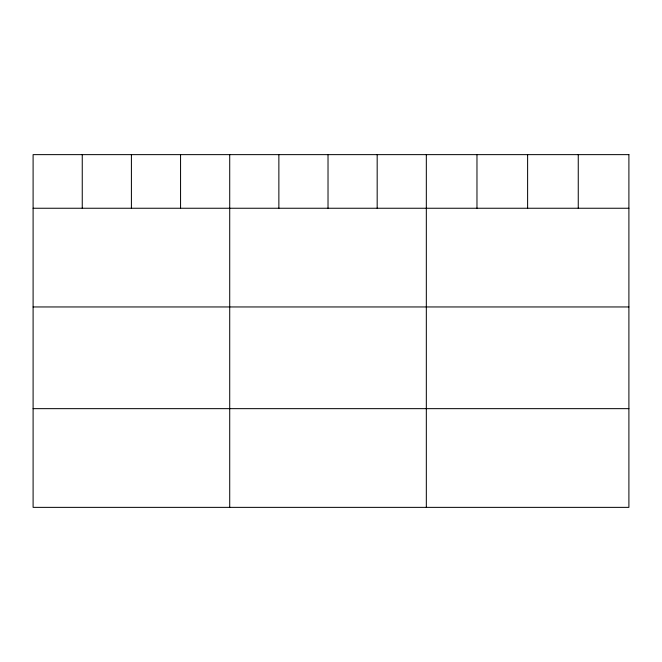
<?xml version="1.0" encoding="UTF-8"?>
<svg xmlns="http://www.w3.org/2000/svg" width="662" height="662" viewBox="0 0 662 662"><rect width="100%" height="100%" fill="white"/><g stroke="black" fill="none" stroke-linecap="round" stroke-linejoin="round"><path stroke-width="0.99" d="M33.1 208.249L628.9 208.249M33.1 306.953L628.9 306.953M33.1 408.653L628.9 408.653M578.257 154.635L578.257 208.249M527.614 154.635L527.614 208.249M476.971 154.635L476.971 208.249M426.328 154.635L426.328 507.365M377.175 154.635L377.175 208.249M328.021 154.635L328.021 208.249M278.868 154.635L278.868 208.249M229.714 154.635L229.714 507.365M180.56 154.635L180.56 208.249M131.407 154.635L131.407 208.249M82.254 154.635L82.254 208.249M628.9 154.635L33.1 154.635L33.1 507.365L628.9 507.365L628.9 154.635"/></g></svg>
